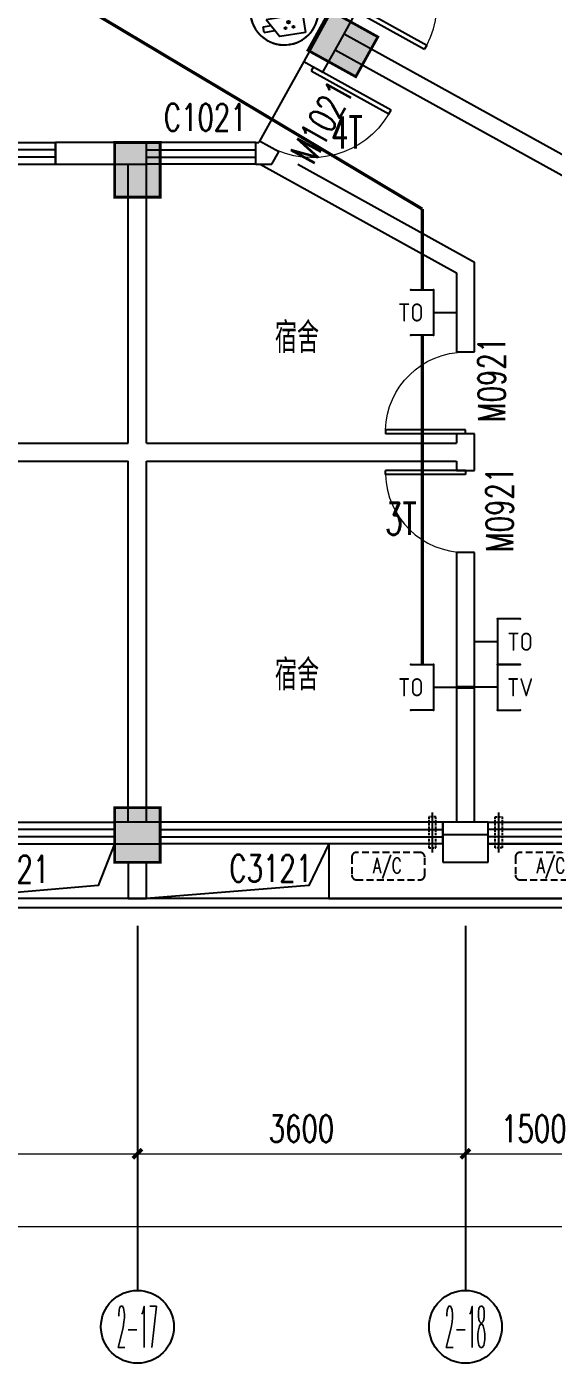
# Model space of a CAD drawing. Extents: x -9422388 to 15610651, y -1992469 to 953794.
# Drawn here: x -2545473 to -2539696, y -370534 to -355864 of the extents above; entities that cross this region are included whole.
import ezdxf
from ezdxf.enums import TextEntityAlignment as Align

# ---------------------------------------------------------------- set-up
doc = ezdxf.new("R2010")
doc.units = 0
doc.header["$LTSCALE"] = 1000
for name, pattern in [('( Hidden )', [0.375, 0.25, -0.125]), ('ACAD_ISO04W100', [30, 24, -3, 0, -3]), ('DASH', [0.35, 0.25, -0.1])]:
    doc.linetypes.add(name, pattern=pattern)
for name, color, linetype in [('A-ELEV-LIN-0.3', 30, 'Continuous'), ('A-ELEV-LIN-0.4', 40, 'Continuous'), ('A-FLOR-HVAC', 4, 'Continuous'), ('A-FLOR-OTHER2-ON', 83, 'Continuous'), ('A-SECT-DOOR', 141, 'Continuous'), ('AXIS', 3, 'Continuous'), ('AXIS_TEXT', 7, 'Continuous'), ('C-KZ', 2, 'Continuous'), ('C-Z-HATCH', 253, 'Continuous'), ('COLUMN', 9, 'Continuous'), ('EQUIP-安防', 3, 'Continuous'), ('EQUIP-通讯', 3, 'Continuous'), ('PUB_TEXT', 7, 'Continuous'), ('TEL_TEXT', 7, 'Continuous'), ('WALL', 9, 'Continuous'), ('WINDOW', 4, 'Continuous'), ('WINDOW_TEXT', 7, 'Continuous'), ('WIRE-通讯', 4, 'Continuous')]:
    doc.layers.add(name, color=color, linetype=linetype)
doc.layers.add('建筑底图', color=8, linetype='Continuous', lineweight=5)
doc.styles.add('_TCH_AXIS', font='COMPLEX', dxfattribs={"bigfont": 'GBCBIG'})
doc.styles.add('_TCH_DIM', font='SIMPLEX', dxfattribs={"bigfont": 'GBCBIG'})
doc.styles.add('_TCH_DIM_T3', font='SIMPLEX', dxfattribs={"width": 0.705882, "bigfont": 'GBCBIG'})
doc.styles.add('_TCH_WINDOW', font='SIMPLEX', dxfattribs={"height": 3.5, "bigfont": 'GBCBIG'})
doc.styles.add('_TEL_ATTDEF', font='GBENOR', dxfattribs={"width": 0.8, "height": 3, "bigfont": 'GBCBIG'})
doc.styles.add('_TEL_DIM', font='SIMPLEX', dxfattribs={"width": 0.8, "height": 3.5, "bigfont": 'HZTXT'})
doc.styles.add('COMPLEX', font='COMPLEX')
doc.dimstyles.new('_TCH_ARCH&&100', dxfattribs={"dimtxt": 297.5, "dimasz": 100, "dimexe": 250, "dimexo": 300, "dimgap": 126.25, "dimtad": 1, "dimdec": 0, "dimzin": 0, "dimdsep": 46, "dimtxsty": '_TCH_DIM_T3', "dimblk": 'ARCHTICK', "dimcen": 0.09, "dimclrt": 7, "dimazin": 2, "dimtfac": 1, "dimtdec": 0, "dimtix": 1, "dimtmove": 2, "dimatfit": 3, "dimfxl": 0, "dimtolj": 1, "dimtzin": 0, "dimarcsym": 0})

# ---------------------------------------------------------------- blocks, each defined once
blk = doc.blocks.new('KTWJ1')
at = {"layer": 'A-FLOR-HVAC', "color": 0, "linetype": '( Hidden )', "ltscale": 0.3}
blk.add_lwpolyline([(152982, -14209, 0.414214), (153032, -14259), (153732, -14259, 0.414214), (153782, -14209), (153782, -14009, 0.414214), (153732, -13959), (153032, -13959, 0.414214), (152982, -14009)], format="xyb", close=True, dxfattribs=at)
at = {"layer": 'A-FLOR-HVAC', "color": 0, "style": '_TCH_WINDOW', "width": 0.705882}
blk.add_text('A/C', height=170, dxfattribs=at).set_placement((153214, -14188))
blk = doc.blocks.new('KTB')
at = {"layer": 'A-SECT-DOOR', "color": 0}
blk.add_lwpolyline([(1063019, -403775), (1061769, -403775), (1061769, -404375), (1064769, -404375), (1064769, -403775), (1063519, -403775)], dxfattribs=at)
at = {"layer": 'A-FLOR-HVAC', "color": 8}
for p in [(909040, -389909), (910835, -389909)]:
    blk.add_blockref('KTWJ1', p, dxfattribs=at)
blk = doc.blocks.new('宿舍楼柱网1')
at = {"layer": 'C-Z-HATCH'}
h = blk.add_hatch(color=0, dxfattribs=at)
h.dxf.hatch_style = 1
h.paths.add_polyline_path([(648829, 146138), (649071, 146576), (649596, 146285), (649354, 145848)])
h = blk.add_hatch(color=0, dxfattribs=at)
h.dxf.hatch_style = 1
h.paths.add_polyline_path([(646708, 145126), (647208, 145126), (647208, 144526), (646708, 144526)])
h = blk.add_hatch(color=0, dxfattribs=at)
h.dxf.hatch_style = 1
h.paths.add_polyline_path([(646708, 137826), (647208, 137826), (647208, 137226), (646708, 137226)])
at = {"layer": 'C-KZ', "color": 0, "const_width": 30}
blk.add_lwpolyline([(648829, 146138), (649071, 146576), (649596, 146285), (649354, 145848), (648829, 146138)], dxfattribs=at)
for points in [[(646708, 145126), (647208, 145126), (647208, 144526), (646708, 144526)], [(646708, 137826), (647208, 137826), (647208, 137226), (646708, 137226)]]:
    blk.add_lwpolyline(points, close=True, dxfattribs=at)
blk = doc.blocks.new('A$C0CF77FE4')
at = {"layer": 'A-FLOR-OTHER2-ON', "color": 0, "linetype": 'ACAD_ISO04W100', "ltscale": 5}
blk.add_line((40, 440), (40, 0), dxfattribs=at)
at = {"layer": 'A-FLOR-OTHER2-ON', "color": 0, "linetype": 'DASH', "ltscale": 0.1}
blk.add_lwpolyline([(0, 390), (80, 390), (80, 50), (0, 50)], close=True, dxfattribs=at)
blk = doc.blocks.new('$DorLib2D$00000001')
at = {"color": 0}
for p, q in [((0.45, 0.975), (0.5, 0.975)), ((0.45, 0), (0.45, 0.975)), ((0.5, 0), (0.5, 0.975)), ((0.5, 0), (0.45, 0))]:
    blk.add_line(p, q, dxfattribs=at)
at = {"color": 0, "lineweight": 13}
blk.add_arc((0.475, 0), 0.975, 91.4693, 180, dxfattribs=at)
blk = doc.blocks.new('$TCHSYS$WIN2D')
at = {"color": 0}
for p, q in [((-0.5, 0.5), (0.5, 0.5)), ((-0.5, 0.5), (-0.5, -0.5)), ((0.5, 0.5), (0.5, -0.5)), ((0.5, 0.1667), (-0.5, 0.1667)), ((0.5, -0.1667), (-0.5, -0.1667)), ((-0.5, -0.5), (0.5, -0.5))]:
    blk.add_line(p, q, dxfattribs=at)
blk = doc.blocks.new('_ArchTick')
at = {"color": 0, "linetype": 'ByBlock', "const_width": 0.4}
blk.add_lwpolyline([(-0.5, -0.5), (0.5, 0.5)], dxfattribs=at)
blk = doc.blocks.new('*D692')
at = {"layer": 'AXIS', "color": 0, "lineweight": -2, "transparency": 16777216}
for p, q in [((1987630, -404975), (1987630, -408225)), ((2032830, -404975), (2032830, -408225)), ((1987630, -407975), (2032830, -407975))]:
    blk.add_line(p, q, dxfattribs=at)
at = {"layer": 'Defpoints', "color": 0, "transparency": 16777216}
for p in [(1987630, -404675), (2032830, -404675), (2032830, -407975)]:
    blk.add_point(p, dxfattribs=at)
at = {"layer": 'AXIS', "color": 0, "lineweight": -2, "transparency": 16777216, "xscale": 100, "yscale": 100, "zscale": 100, "rotation": 180}
blk.add_blockref('_ArchTick', (1987630, -407975), dxfattribs=at)
at = {"layer": 'AXIS', "color": 0, "lineweight": -2, "transparency": 16777216, "xscale": 100, "yscale": 100, "zscale": 100}
blk.add_blockref('_ArchTick', (2032830, -407975), dxfattribs=at)
at = {"layer": 'AXIS', "color": 7, "transparency": 16777216, "insert": (2010230, -407700), "char_height": 297.5, "attachment_point": 5, "style": '_TCH_DIM_T3'}
blk.add_mtext('\\A1;45200', dxfattribs=at)
blk = doc.blocks.new('*D735')
at = {"layer": 'AXIS', "color": 0, "lineweight": -2, "transparency": 16777216}
for p, q in [((2021130, -404975), (2021130, -407425)), ((2024730, -404975), (2024730, -407425)), ((2021130, -407175), (2024730, -407175))]:
    blk.add_line(p, q, dxfattribs=at)
at = {"layer": 'Defpoints', "color": 0, "transparency": 16777216}
for p in [(2021130, -404675), (2024730, -404675), (2024730, -407175)]:
    blk.add_point(p, dxfattribs=at)
at = {"layer": 'AXIS', "color": 0, "lineweight": -2, "transparency": 16777216, "xscale": 100, "yscale": 100, "zscale": 100, "rotation": 180}
blk.add_blockref('_ArchTick', (2021130, -407175), dxfattribs=at)
at = {"layer": 'AXIS', "color": 0, "lineweight": -2, "transparency": 16777216, "xscale": 100, "yscale": 100, "zscale": 100}
blk.add_blockref('_ArchTick', (2024730, -407175), dxfattribs=at)
at = {"layer": 'AXIS', "color": 7, "transparency": 16777216, "insert": (2022930, -406900), "char_height": 297.5, "attachment_point": 5, "style": '_TCH_DIM_T3'}
blk.add_mtext('\\A1;3600', dxfattribs=at)
blk = doc.blocks.new('*D736')
at = {"layer": 'AXIS', "color": 0, "lineweight": -2, "transparency": 16777216}
for p, q in [((2024730, -404975), (2024730, -407425)), ((2028330, -404975), (2028330, -407425)), ((2024730, -407175), (2028330, -407175))]:
    blk.add_line(p, q, dxfattribs=at)
at = {"layer": 'Defpoints', "color": 0, "transparency": 16777216}
for p in [(2024730, -404675), (2028330, -404675), (2028330, -407175)]:
    blk.add_point(p, dxfattribs=at)
at = {"layer": 'AXIS', "color": 0, "lineweight": -2, "transparency": 16777216, "xscale": 100, "yscale": 100, "zscale": 100, "rotation": 180}
blk.add_blockref('_ArchTick', (2024730, -407175), dxfattribs=at)
at = {"layer": 'AXIS', "color": 0, "lineweight": -2, "transparency": 16777216, "xscale": 100, "yscale": 100, "zscale": 100}
blk.add_blockref('_ArchTick', (2028330, -407175), dxfattribs=at)
at = {"layer": 'AXIS', "color": 7, "transparency": 16777216, "insert": (2026530, -406900), "char_height": 297.5, "attachment_point": 5, "style": '_TCH_DIM_T3'}
blk.add_mtext('\\A1;3600', dxfattribs=at)
blk = doc.blocks.new('*D737')
at = {"layer": 'AXIS', "color": 0, "lineweight": -2, "transparency": 16777216}
for p, q in [((2028330, -404975), (2028330, -407425)), ((2029830, -404975), (2029830, -407425)), ((2028330, -407175), (2029830, -407175))]:
    blk.add_line(p, q, dxfattribs=at)
at = {"layer": 'Defpoints', "color": 0, "transparency": 16777216}
for p in [(2028330, -404675), (2029830, -404675), (2029830, -407175)]:
    blk.add_point(p, dxfattribs=at)
at = {"layer": 'AXIS', "color": 0, "lineweight": -2, "transparency": 16777216, "xscale": 100, "yscale": 100, "zscale": 100, "rotation": 180}
blk.add_blockref('_ArchTick', (2028330, -407175), dxfattribs=at)
at = {"layer": 'AXIS', "color": 0, "lineweight": -2, "transparency": 16777216, "xscale": 100, "yscale": 100, "zscale": 100}
blk.add_blockref('_ArchTick', (2029830, -407175), dxfattribs=at)
at = {"layer": 'AXIS', "color": 7, "transparency": 16777216, "insert": (2029080, -406900), "char_height": 297.5, "attachment_point": 5, "style": '_TCH_DIM_T3'}
blk.add_mtext('\\A1;1500', dxfattribs=at)
blk = doc.blocks.new('_AXISO')
at = {"color": 0}
blk.add_circle((0, 0), 0.5, dxfattribs=at)
at = {"layer": 'AXIS_TEXT', "color": 0, "style": 'COMPLEX', "width": 1.041667}
blk.add_attdef('A', text='', height=0.56, dxfattribs=at).set_placement((-0.25, -0.28), (0.25, -0.28), align=Align.FIT)
blk = doc.blocks.new('$equip$00002353')
for p, q in [((0.75, 0), (-0.75, 0)), ((-0.517, -0.393), (-0.517, -0.273)), ((-0.517, -0.273), (-0.341, -0.273)), ((-0.427, -0.123), (0.383, -0.123)), ((-0.427, -0.123), (-0.187, -0.543)), ((0.383, -0.123), (0.383, -0.543)), ((-0.517, -0.393), (-0.273, -0.393)), ((0.383, -0.543), (-0.187, -0.543))]:
    blk.add_line(p, q)
at = {"const_width": 0.04}
for points in [[(-0.75, 0), (-0.779, 0)], [(0.75, 0), (0.779, 0)]]:
    blk.add_lwpolyline(points, dxfattribs=at)
blk.add_lwpolyline([(0.75, 0, -1), (-0.75, 0), (0.75, 0), (0.75, 0, -1), (-0.75, 0, -1.517539)], format="xyb", dxfattribs=at)
for centre, radius in [((0.052, -0.26), 0.03), ((-0.038, -0.38), 0.024), ((0.142, -0.38), 0.024)]:
    blk.add_circle(centre, radius)
blk.add_arc((0, 0), 0.75, 180, 0)
for p in [(-0.75, 0), (0, 0), (0.75, 0), (0, -0.75)]:
    blk.add_point(p)
for points in [[(0.026, -0.245), (0.078, -0.245), (0.022, -0.26), (0.082, -0.26)], [(0.026, -0.275), (0.078, -0.275), (0.022, -0.26), (0.082, -0.26)], [(0.037, -0.234), (0.067, -0.234), (0.026, -0.245), (0.078, -0.245)], [(0.037, -0.286), (0.067, -0.286), (0.026, -0.275), (0.078, -0.275)], [(0.052, -0.23), (0.052, -0.23), (0.037, -0.234), (0.067, -0.234)], [(0.052, -0.29), (0.052, -0.29), (0.037, -0.286), (0.067, -0.286)], [(-0.059, -0.368), (-0.017, -0.368), (-0.062, -0.38), (-0.014, -0.38)], [(-0.059, -0.392), (-0.017, -0.392), (-0.062, -0.38), (-0.014, -0.38)], [(-0.05, -0.359), (-0.026, -0.359), (-0.059, -0.368), (-0.017, -0.368)], [(-0.05, -0.401), (-0.026, -0.401), (-0.059, -0.392), (-0.017, -0.392)], [(-0.038, -0.356), (-0.038, -0.356), (-0.05, -0.359), (-0.026, -0.359)], [(-0.038, -0.404), (-0.038, -0.404), (-0.05, -0.401), (-0.026, -0.401)], [(0.121, -0.368), (0.163, -0.368), (0.118, -0.38), (0.166, -0.38)], [(0.121, -0.392), (0.163, -0.392), (0.118, -0.38), (0.166, -0.38)], [(0.13, -0.359), (0.154, -0.359), (0.121, -0.368), (0.163, -0.368)], [(0.13, -0.401), (0.154, -0.401), (0.121, -0.392), (0.163, -0.392)], [(0.142, -0.356), (0.142, -0.356), (0.13, -0.359), (0.154, -0.359)], [(0.142, -0.404), (0.142, -0.404), (0.13, -0.401), (0.154, -0.401)]]:
    blk.add_solid(points)
at = {"color": 7, "style": '_TEL_DIM', "flags": 1}
blk.add_attdef('A', text='', height=0.00002, dxfattribs=at).set_placement((0, 0), align=Align.MIDDLE_CENTER)
blk = doc.blocks.new('$equip$00001847')
for p, q in [((-0.5, 0.499), (-0.5, 0.999)), ((0.5, 0.999), (0.5, 0.499)), ((0.5, 0.499), (-0.5, 0.499)), ((0, 0.5), (0, 0))]:
    blk.add_line(p, q)
for p in [(-0.5, 0.999), (0.5, 0.999), (-0.5, 0.499), (0.5, 0.499), (0, 0)]:
    blk.add_point(p)
at = {"color": 7, "style": '_TEL_DIM'}
blk.add_attdef('$TEXT$', text='', height=0.4, dxfattribs=at).set_placement((0, 0.999), align=Align.MIDDLE_CENTER)
at = {"color": 7, "style": '_TEL_DIM', "flags": 1}
blk.add_attdef('A', text='', height=0.00002, dxfattribs=at).set_placement((0, 0), align=Align.MIDDLE_CENTER)
blk = doc.blocks.new('$equip$00001802')
for p, q in [((-0.5, 0.499), (-0.5, 0.999)), ((0.5, 0.999), (0.5, 0.499)), ((0.5, 0.499), (-0.5, 0.499)), ((0, 0.5), (0, 0))]:
    blk.add_line(p, q)
for p in [(-0.5, 0.999), (0.5, 0.999), (-0.5, 0.499), (0.5, 0.499), (0, 0)]:
    blk.add_point(p)
at = {"color": 7, "style": '_TEL_DIM'}
blk.add_attdef('$TEXT$', text='', height=0.4, dxfattribs=at).set_placement((0, 0.999), align=Align.MIDDLE_CENTER)
at = {"color": 7, "style": '_TEL_DIM', "flags": 1}
blk.add_attdef('A', text='', height=0.00002, dxfattribs=at).set_placement((0, 0), align=Align.MIDDLE_CENTER)
blk = doc.blocks.new('5555')
at = {"layer": 'A-ELEV-LIN-0.3', "color": 8}
for points in [[(2015400.1, -378228), (2015400.1, -378228, -0.4142136), (2015621.4, -377263.1), (2022569.5, -372908.3, -0.4142136), (2024637.1, -373382.6), (2037907.3, -394555, -0.2728148), (2037948.7, -396077.9), (2033730, -403701.1, -0.2728148), (2032417.5, -404474.7), (1988430.2, -404474.7, -0.4142134), (1986830.2, -402874.7), (1986830.2, -394774.7, -0.4142137), (1987530.2, -394074.7), (1987530.2, -394074.7)], [(2015484.8, -378174.9), (2015484.8, -378174.9, -0.4142136), (2015674.5, -377347.8), (2022622.6, -372993, -0.4142136), (2024552.3, -373435.7), (2037822.6, -394608.1, -0.2728148), (2037861.2, -396029.5), (2033642.5, -403652.6, -0.2728148), (2032417.5, -404374.7), (2009430.2, -404374.7)]]:
    blk.add_lwpolyline(points, format="xyb", dxfattribs=at)
blk.add_lwpolyline([(2024630.2, -404374.7), (2024830.2, -404374.7), (2024830.2, -403974.7), (2024630.2, -403974.7)], close=True, dxfattribs=at)
at = {"layer": 'A-ELEV-LIN-0.4', "color": 8}
for points in [[(2024480.2, -403774.7), (2024299, -404229.5), (2022630.2, -404374.7)], [(2026830.2, -403774.7), (2026612.7, -404229.5), (2024830.2, -404374.7)]]:
    blk.add_lwpolyline(points, dxfattribs=at)
at = {"layer": 'AXIS', "color": 8}
for p, q in [((2024730.2, -404674.7), (2024730.2, -408674.7)), ((2028330.2, -404674.7), (2028330.2, -408674.7))]:
    blk.add_line(p, q, dxfattribs=at)
at = {"layer": 'COLUMN', "color": 8}
for p, q in [((2028580.2, -403674.7), (2028080.2, -403674.7)), ((2028080.2, -403674.7), (2028080.2, -403974.7)), ((2028580.2, -403974.7), (2028580.2, -403674.7)), ((2028080.2, -403974.7), (2028580.2, -403974.7))]:
    blk.add_line(p, q, dxfattribs=at)
at = {"layer": 'WALL', "color": 8}
for p, q in [((2026923.9, -394521.2), (2026739.9, -394853.6)), ((2026949.9, -394969.9), (2027133.9, -394637.4)), ((2026739.9, -394853.6), (2026555.9, -395186.1)), ((2026998.3, -394882.4), (2029827.1, -396447.9)), ((2026765.9, -395302.3), (2026949.9, -394969.9)), ((2026901.5, -395057.4), (2029730.2, -396622.8)), ((2026555.9, -395186.1), (2026765.9, -395302.3)), ((2024730.2, -396074.7), (2023830.2, -396074.7)), ((2023830.2, -396074.7), (2023830.2, -396314.7)), ((2024830.2, -396074.7), (2024730.2, -396074.7)), ((2024830.2, -396314.7), (2024830.2, -396074.7)), ((2026029.2, -396314.7), (2026029.2, -396074.7)), ((2026029.2, -396074.7), (2026064.1, -396074.7)), ((2026071.7, -396061.1), (2026064.1, -396074.7)), ((2026281.7, -396177.3), (2026071.7, -396061.1)), ((2026205.6, -396314.7), (2026281.7, -396177.3)), ((2023830.2, -396314.7), (2024730.2, -396314.7)), ((2024630.2, -399374.7), (2024630.2, -396314.7)), ((2024730.2, -396314.7), (2024830.2, -396314.7)), ((2024830.2, -399374.7), (2024830.2, -396314.7)), ((2026029.2, -396314.7), (2026205.6, -396314.7)), ((2026075.7, -396314.7), (2028230.2, -397507.1)), ((2026488.7, -396314.7), (2028430.2, -397389.2)), ((2028430.2, -398374.7), (2028430.2, -397389.2)), ((2028230.2, -397507.1), (2028230.2, -398374.7)), ((2028230.2, -398374.7), (2028430.2, -398374.7)), ((2028430.2, -399274.7), (2028230.2, -399274.7)), ((2028230.2, -399274.7), (2028230.2, -399374.7)), ((2028430.2, -399474.7), (2028430.2, -399274.7)), ((2021230.2, -399374.7), (2024630.2, -399374.7)), ((2024830.2, -399374.7), (2028230.2, -399374.7)), ((2021230.2, -399574.7), (2024630.2, -399574.7)), ((2024630.2, -403534.7), (2024630.2, -399574.7)), ((2024830.2, -403534.7), (2024830.2, -399574.7)), ((2024830.2, -399574.7), (2028230.2, -399574.7)), ((2028230.2, -399574.7), (2028230.2, -399674.7)), ((2028430.2, -399674.7), (2028430.2, -399474.7)), ((2028230.2, -399674.7), (2028430.2, -399674.7)), ((2028430.2, -400574.7), (2028230.2, -400574.7)), ((2028230.2, -400574.7), (2028230.2, -403534.7)), ((2028430.2, -403534.7), (2028430.2, -400574.7)), ((2024730.2, -403534.7), (2024480.2, -403534.7)), ((2024480.2, -403534.7), (2024480.2, -403774.7)), ((2024980.2, -403534.7), (2024730.2, -403534.7)), ((2024980.2, -403774.7), (2024980.2, -403534.7)), ((2028330.2, -403534.7), (2028080.2, -403534.7)), ((2028080.2, -403534.7), (2028080.2, -403674.7)), ((2028580.2, -403534.7), (2028330.2, -403534.7)), ((2028580.2, -403674.7), (2028580.2, -403534.7)), ((2024480.2, -403774.7), (2024730.2, -403774.7)), ((2024730.2, -403774.7), (2024980.2, -403774.7))]:
    blk.add_line(p, q, dxfattribs=at)
at = {"layer": 'WINDOW', "color": 8}
blk.add_line((2026555.9, -395186.1), (2026071.7, -396061.1), dxfattribs=at)
at = {"color": 8}
blk.add_blockref('宿舍楼柱网1', (1377772.3, -541201.1), dxfattribs=at)
at = {"layer": 'A-FLOR-OTHER2-ON', "color": 8, "linetype": 'DASH', "xscale": -1}
blk.add_blockref('A$C0CF77FE4', (2028006.3, -403867.7), dxfattribs=at)
at = {"layer": 'A-FLOR-OTHER2-ON', "color": 8, "linetype": 'DASH'}
blk.add_blockref('A$C0CF77FE4', (2028654, -403867.7), dxfattribs=at)
at = {"layer": 'A-SECT-DOOR', "color": 8}
blk.add_blockref('KTB', (965061, 0), dxfattribs=at)
at = {"layer": 'AXIS', "color": 8}
ref = blk.add_blockref('_AXISO', (2024730.2, -409074.7), dxfattribs=dict(at, xscale=800, yscale=800, zscale=800))
ref.add_attrib('A', '2-17', dxfattribs={"layer": 'AXIS_TEXT', "color": 8, "height": 452.55, "style": '_TCH_AXIS', "width": 0.28}).set_placement((2024503.9, -409301), (2024956.5, -409301), align=Align.FIT)
ref = blk.add_blockref('_AXISO', (2028330.2, -409074.7), dxfattribs=dict(at, xscale=800, yscale=800, zscale=800))
ref.add_attrib('A', '2-18', dxfattribs={"layer": 'AXIS_TEXT', "color": 8, "height": 452.55, "style": '_TCH_AXIS', "width": 0.28}).set_placement((2028103.9, -409301), (2028556.5, -409301), align=Align.FIT)
at = {"layer": 'WINDOW', "color": 8}
ref = blk.add_blockref('$DorLib2D$00000001', (2027271, -394141.8), dxfattribs=dict(at, xscale=1000, yscale=1000, zscale=1000, rotation=241.0390968111822))
ref.add_attrib('A', 'M1021', (2027516.3, -394683.2), dxfattribs={"layer": 'WINDOW_TEXT', "color": 8, "height": 297.5, "rotation": 61.0391, "style": '_TCH_WINDOW', "width": 0.705882})
ref = blk.add_blockref('$DorLib2D$00000001', (2026418.8, -395681.7), dxfattribs=dict(at, xscale=-1000, yscale=1000, zscale=-1000, rotation=241.0391488381086))
ref.add_attrib('A', 'M1021', (2026656.7, -396331.4), dxfattribs={"layer": 'WINDOW_TEXT', "color": 8, "height": 297.5, "rotation": 61.03915, "style": '_TCH_WINDOW', "width": 0.705882})
ref = blk.add_blockref('$TCHSYS$WIN2D', (2025429.7, -396194.7), dxfattribs=dict(at, xscale=-1199.044301376445, yscale=-240, zscale=-1199.044301376445, rotation=359.9999999999897))
ref.add_attrib('A', 'C1021', (2025019.7, -395948.5), dxfattribs={"layer": 'WINDOW_TEXT', "color": 8, "height": 297.5, "style": '_TCH_WINDOW', "width": 0.705882})
ref = blk.add_blockref('$TCHSYS$WIN2D', (2022930.2, -396194.7), dxfattribs=dict(at, xscale=1800, yscale=-240, zscale=1800, rotation=359.9999999999936))
ref.add_attrib('A', 'C1821', (2022453.7, -396003.3), dxfattribs={"layer": 'WINDOW_TEXT', "color": 8, "height": 297.5, "style": '_TCH_WINDOW', "width": 0.705882})
ref = blk.add_blockref('$DorLib2D$00000001', (2028330.2, -398824.7), dxfattribs=dict(at, xscale=-900, yscale=900, zscale=-900, rotation=89.99999999999012))
ref.add_attrib('A', 'M0921', (2028766.9, -399144), dxfattribs={"layer": 'WINDOW_TEXT', "color": 8, "height": 297.5, "rotation": 90, "style": '_TCH_WINDOW', "width": 0.705882})
ref = blk.add_blockref('$DorLib2D$00000001', (2028330.2, -400124.7), dxfattribs=dict(at, xscale=900, yscale=900, zscale=900, rotation=89.99999999999206))
ref.add_attrib('A', 'M0921', (2028853.9, -400569.7), dxfattribs={"layer": 'WINDOW_TEXT', "color": 8, "height": 297.5, "rotation": 90, "style": '_TCH_WINDOW', "width": 0.705882})
ref = blk.add_blockref('$TCHSYS$WIN2D', (2022930.2, -403654.7), dxfattribs=dict(at, xscale=3100, yscale=-240, zscale=3100, rotation=359.9999999999926))
ref.add_attrib('A', 'C3121', (2022854.6, -404200.1), dxfattribs={"layer": 'WINDOW_TEXT', "color": 8, "height": 297.5, "style": '_TCH_WINDOW', "width": 0.705882})
ref = blk.add_blockref('$TCHSYS$WIN2D', (2026530.2, -403654.7), dxfattribs=dict(at, xscale=-3100, yscale=-240, zscale=-3100, rotation=359.9999999999907))
ref.add_attrib('A', 'C3121', (2025738.8, -404191.5), dxfattribs={"layer": 'WINDOW_TEXT', "color": 8, "height": 297.5, "style": '_TCH_WINDOW', "width": 0.705882})
ref = blk.add_blockref('$TCHSYS$WIN2D', (2030205.2, -403654.7), dxfattribs=dict(at, xscale=3250, yscale=-240, zscale=3250, rotation=359.9999999999923))
ref.add_attrib('A', 'C3321', (2029926.6, -404186.8), dxfattribs={"layer": 'WINDOW_TEXT', "color": 8, "height": 297.5, "style": '_TCH_WINDOW', "width": 0.705882})
at = {"layer": 'PUB_TEXT', "color": 8, "style": '_TCH_DIM'}
for p in [(2026238.1, -398386.9), (2026238.1, -402088.1)]:
    blk.add_text('宿舍', height=337.59, dxfattribs=at).set_placement(p)
at = {"layer": 'AXIS', "color": 8}
for p1, p2, distance, picture, middle in [((1987630.2, -404674.7), (2032830.2, -404674.7), -3300, '*D692', (2010230.2, -407699.7)), ((2021130.2, -404674.7), (2024730.2, -404674.7), -2500, '*D735', (2022930.2, -406899.7)), ((2024730.2, -404674.7), (2028330.2, -404674.7), -2500, '*D736', (2026530.2, -406899.7)), ((2028330.2, -404674.7), (2029830.2, -404674.7), -2500, '*D737', (2029080.2, -406899.7))]:
    dim = blk.add_aligned_dim(p1=p1, p2=p2, distance=distance, dimstyle='_TCH_ARCH&&100', dxfattribs=at)
    dim.commit()
    dim.dimension.update_dxf_attribs({"geometry": picture, "text_midpoint": middle})

msp = doc.modelspace()

# ---------------------------------------------------------------- linework, layer by layer
at = {"layer": 'WIRE-通讯', "linetype": 'Continuous', "const_width": 35}
for points in [[(-2544834.17447, -355656.223), (-2541133.24066, -357865.0173)], [(-2541133.24066, -358750.33957), (-2541133.24066, -357865.0173)], [(-2541133.24066, -362864.165), (-2541133.24066, -359250.33957)], [(-2540758.74016, -363114.165), (-2540558.74016, -363114.165)]]:
    msp.add_lwpolyline(points, dxfattribs=at)

# ---------------------------------------------------------------- block references
at = {"layer": 'EQUIP-安防', "xscale": 499.9999999999999, "yscale": 499.9999999999999, "zscale": 499.9999999999999, "rotation": 9.491892743067371}
msp.add_blockref('$equip$00002353', (-2542646.89315, -355689.29536), dxfattribs=at)
at = {"layer": 'EQUIP-通讯'}
ref = msp.add_blockref('$equip$00001847', (-2540758.74016, -359000.33957), dxfattribs=dict(at, xscale=500, yscale=500, zscale=500, rotation=90.00000000000001))
ref.add_attrib('$TEXT$', 'TO', dxfattribs={"layer": '0', "color": 7, "height": 200, "style": '_TEL_ATTDEF'}).set_placement((-2541258.24066, -359000.33957), align=Align.MIDDLE_CENTER)
ref = msp.add_blockref('$equip$00001847', (-2540558.74016, -362614.165), dxfattribs=dict(at, xscale=-500, yscale=500, zscale=500, rotation=270))
ref.add_attrib('$TEXT$', 'TO', dxfattribs={"layer": '0', "color": 7, "height": 200, "style": '_TEL_ATTDEF'}).set_placement((-2540059.23966, -362614.165), align=Align.MIDDLE_CENTER)
ref = msp.add_blockref('$equip$00001847', (-2540758.74016, -363114.165), dxfattribs=dict(at, xscale=500, yscale=500, zscale=500, rotation=90.00000000000001))
ref.add_attrib('$TEXT$', 'TO', dxfattribs={"layer": '0', "color": 7, "height": 200, "style": '_TEL_ATTDEF'}).set_placement((-2541258.24066, -363114.165), align=Align.MIDDLE_CENTER)
ref = msp.add_blockref('$equip$00001802', (-2540558.74016, -363114.165), dxfattribs=dict(at, xscale=-500, yscale=500, zscale=500, rotation=270))
ref.add_attrib('$TEXT$', 'TV', dxfattribs={"layer": '0', "color": 7, "height": 200, "style": '_TEL_ATTDEF'}).set_placement((-2540059.23966, -363114.165), align=Align.MIDDLE_CENTER)
at = {"layer": '建筑底图', "color": 8}
msp.add_blockref('5555', (-4568988.93389, 38940.58199), dxfattribs=at)

# ---------------------------------------------------------------- texts
at = {"layer": 'TEL_TEXT', "style": '_TEL_DIM', "width": 0.64}
for s, p in [('4T', (-2542133.72278, -357200.12427)), ('3T', (-2541540.18515, -361440.25338))]:
    msp.add_text(s, height=350, dxfattribs=at).set_placement(p)

doc.saveas('drawing.dxf')
